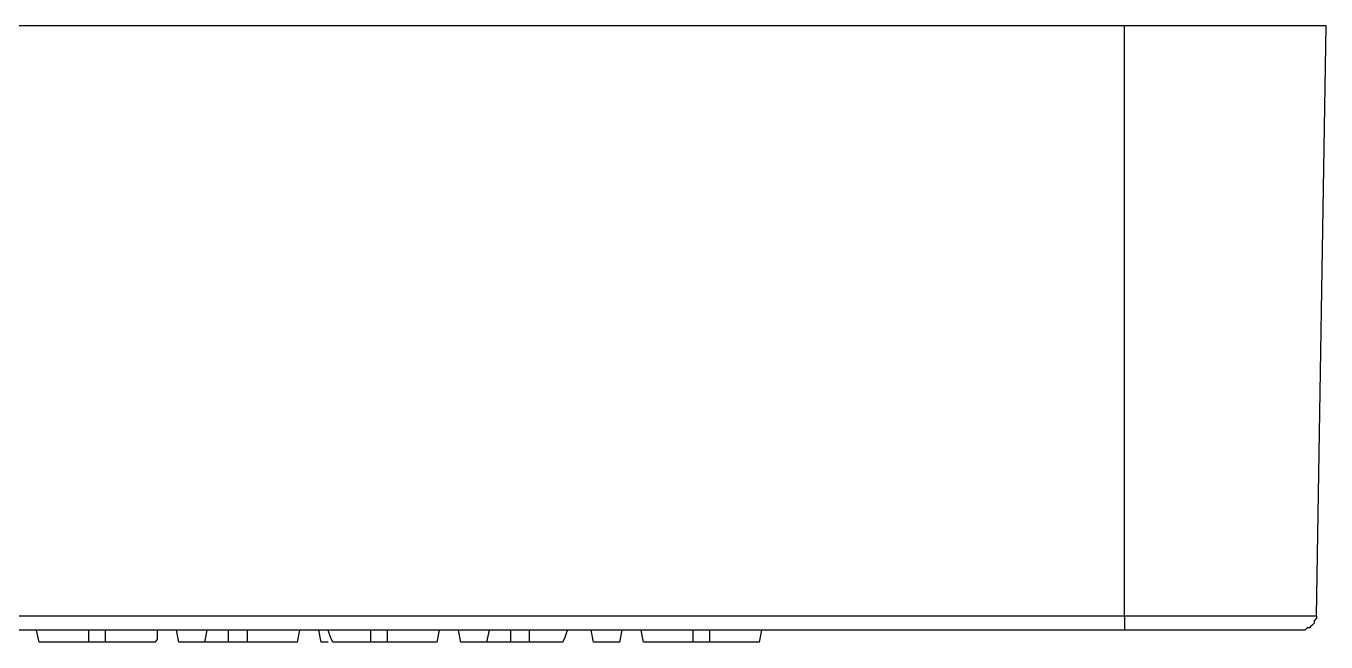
# Model space of a CAD drawing. Header units: centimetres. Extents: x -8.4 to 3.7, y -7.8 to 8.
# Drawn here: x -1.773 to 0.162, y -7.501 to -6.584 of the extents above; entities that cross this region are included whole.
import ezdxf

# ---------------------------------------------------------------- set-up
doc = ezdxf.new("R2010")
doc.units = ezdxf.units.CM
doc.header["$MEASUREMENT"] = 0
doc.layers.add('Layer 1', color=7, linetype='Continuous')

msp = doc.modelspace()

# ---------------------------------------------------------------- linework, layer by layer
at = {"layer": 'Layer 1', "lineweight": 25}
for points in [[(-0.13759, -6.58389), (-0.13759, -6.58389), (-8.05745, -6.58389), (-8.05745, -6.58389)], [(-0.13759, -7.46231), (-0.13759, -7.46231), (-0.13759, -6.58389), (-0.13759, -6.58389)], [(0.14816, -7.46231), (0.14816, -7.46231), (0.16227, -6.58389), (0.16227, -6.58389)], [(-8.05745, -7.46231), (-8.05745, -7.46231), (-0.13759, -7.46231), (-0.13759, -7.46231)], [(-0.13759, -7.48348), (-0.13759, -7.48348), (-8.05745, -7.48348), (-8.05745, -7.48348)], [(-1.75331, -7.50112), (-1.75331, -7.50112), (-1.75684, -7.48348), (-1.75684, -7.48348)], [(-1.75331, -7.50112), (-1.75331, -7.50112), (-1.75684, -7.48348), (-1.75684, -7.48348)], [(-1.67923, -7.50112), (-1.67923, -7.50112), (-1.67923, -7.48348), (-1.67923, -7.48348)], [(-1.65453, -7.50112), (-1.65453, -7.50112), (-1.65453, -7.48348), (-1.65453, -7.48348)], [(-1.54517, -7.50112), (-1.54517, -7.50112), (-1.5487, -7.48348), (-1.5487, -7.48348)], [(-1.50637, -7.50112), (-1.50637, -7.50112), (-1.50284, -7.48348), (-1.50284, -7.48348)], [(-1.47109, -7.50112), (-1.47109, -7.50112), (-1.47109, -7.48348), (-1.47109, -7.48348)], [(-1.44287, -7.50112), (-1.44287, -7.50112), (-1.44287, -7.48348), (-1.44287, -7.48348)], [(-1.36878, -7.50112), (-1.36878, -7.50112), (-1.36525, -7.48348), (-1.36525, -7.48348)], [(-1.3335, -7.50112), (-1.3335, -7.50112), (-1.33703, -7.48348), (-1.33703, -7.48348)], [(-1.3335, -7.50112), (-1.3335, -7.50112), (-1.33703, -7.48348), (-1.33703, -7.48348)], [(-1.25942, -7.50112), (-1.25942, -7.50112), (-1.25942, -7.48348), (-1.25942, -7.48348)], [(-1.23473, -7.50112), (-1.23473, -7.50112), (-1.23473, -7.48348), (-1.23473, -7.48348)], [(-1.16064, -7.50112), (-1.16064, -7.50112), (-1.15712, -7.48348), (-1.15712, -7.48348)], [(-1.16064, -7.50112), (-1.16064, -7.50112), (-1.15712, -7.48348), (-1.15712, -7.48348)], [(-1.12537, -7.50112), (-1.12537, -7.50112), (-1.12889, -7.48348), (-1.12889, -7.48348)], [(-1.08656, -7.50112), (-1.08656, -7.50112), (-1.08303, -7.48348), (-1.08303, -7.48348)], [(-1.05128, -7.50112), (-1.05128, -7.50112), (-1.05128, -7.48348), (-1.05128, -7.48348)], [(-1.02306, -7.50112), (-1.02306, -7.50112), (-1.02306, -7.48348), (-1.02306, -7.48348)], [(-0.92781, -7.50112), (-0.92781, -7.50112), (-0.93134, -7.48348), (-0.93134, -7.48348)], [(-0.889, -7.50112), (-0.889, -7.50112), (-0.88548, -7.48348), (-0.88548, -7.48348)], [(-0.85373, -7.50112), (-0.85373, -7.50112), (-0.85725, -7.48348), (-0.85725, -7.48348)], [(-0.77964, -7.50112), (-0.77964, -7.50112), (-0.77964, -7.48348), (-0.77964, -7.48348)], [(-0.75495, -7.50112), (-0.75495, -7.50112), (-0.75495, -7.48348), (-0.75495, -7.48348)], [(-0.68087, -7.50112), (-0.68087, -7.50112), (-0.67734, -7.48348), (-0.67734, -7.48348)], [(-0.68087, -7.50112), (-0.68087, -7.50112), (-0.67734, -7.48348), (-0.67734, -7.48348)], [(-1.65453, -7.50112), (-1.65453, -7.50112), (-1.67923, -7.50112), (-1.67923, -7.50112)], [(-1.50637, -7.50112), (-1.50637, -7.50112), (-1.54517, -7.50112), (-1.54517, -7.50112)], [(-1.44287, -7.50112), (-1.44287, -7.50112), (-1.47109, -7.50112), (-1.47109, -7.50112)], [(-1.23473, -7.50112), (-1.23473, -7.50112), (-1.25942, -7.50112), (-1.25942, -7.50112)], [(-1.08656, -7.50112), (-1.08656, -7.50112), (-1.12537, -7.50112), (-1.12537, -7.50112)], [(-1.02306, -7.50112), (-1.02306, -7.50112), (-1.05128, -7.50112), (-1.05128, -7.50112)], [(-0.889, -7.50112), (-0.889, -7.50112), (-0.92781, -7.50112), (-0.92781, -7.50112)], [(-0.75495, -7.50112), (-0.75495, -7.50112), (-0.77964, -7.50112), (-0.77964, -7.50112)]]:
    msp.add_open_spline(points, degree=3, dxfattribs=at)
for points, knots in [([(0.16227, -6.58389), (0.16227, -6.58389), (0.15875, -6.58389), (0.15875, -6.58389), (0.15875, -6.58389), (0.15875, -6.58389), (0.14111, -6.58389), (0.14111, -6.58389), (0.14111, -6.58389), (0.14111, -6.58389), (0.11289, -6.58389), (0.11289, -6.58389), (0.11289, -6.58389), (0.11289, -6.58389), (0.07408, -6.58389), (0.07408, -6.58389), (0.07408, -6.58389), (0.07408, -6.58389), (0.03175, -6.58389), (0.03175, -6.58389), (0.03175, -6.58389), (0.03175, -6.58389), (-0.02117, -6.58389), (-0.02117, -6.58389), (-0.02117, -6.58389), (-0.02117, -6.58389), (-0.07762, -6.58389), (-0.07762, -6.58389), (-0.07762, -6.58389), (-0.07762, -6.58389), (-0.13759, -6.58389), (-0.13759, -6.58389)], [0, 0, 0, 0, 0.1111111, 0.1111111, 0.1111111, 0.1111111, 0.2222222, 0.2222222, 0.2222222, 0.2222222, 0.3333333, 0.3333333, 0.3333333, 0.3333333, 0.4444444, 0.4444444, 0.4444444, 0.4444445, 0.5555556, 0.5555556, 0.5555556, 0.5555556, 0.6666667, 0.6666667, 0.6666667, 0.6666667, 0.7777778, 0.7777778, 0.7777778, 0.7777778, 1, 1, 1, 1]), ([(-0.13759, -7.46231), (-0.13759, -7.46231), (-0.08114, -7.46231), (-0.08114, -7.46231), (-0.08114, -7.46231), (-0.08114, -7.46231), (-0.02823, -7.46231), (-0.02823, -7.46231), (-0.02823, -7.46231), (-0.02823, -7.46231), (0.02116, -7.46231), (0.02116, -7.46231), (0.02116, -7.46231), (0.02116, -7.46231), (0.0635, -7.46231), (0.0635, -7.46231), (0.0635, -7.46231), (0.0635, -7.46231), (0.09877, -7.46231), (0.09877, -7.46231), (0.09877, -7.46231), (0.09877, -7.46231), (0.127, -7.46231), (0.127, -7.46231), (0.127, -7.46231), (0.127, -7.46231), (0.14111, -7.46231), (0.14111, -7.46231), (0.14111, -7.46231), (0.14111, -7.46231), (0.14816, -7.46231), (0.14816, -7.46231)], [0, 0, 0, 0, 0.1111111, 0.1111111, 0.1111111, 0.1111111, 0.2222222, 0.2222222, 0.2222222, 0.2222222, 0.3333333, 0.3333333, 0.3333333, 0.3333333, 0.4444444, 0.4444444, 0.4444444, 0.4444445, 0.5555556, 0.5555556, 0.5555556, 0.5555556, 0.6666667, 0.6666667, 0.6666667, 0.6666667, 0.7777778, 0.7777778, 0.7777778, 0.7777778, 1, 1, 1, 1]), ([(-0.13759, -7.46231), (-0.13759, -7.46231), (-0.13759, -7.46584), (-0.13759, -7.46584), (-0.13759, -7.46584), (-0.13759, -7.46584), (-0.13759, -7.46937), (-0.13759, -7.46937), (-0.13759, -7.46937), (-0.13759, -7.46937), (-0.13759, -7.47289), (-0.13759, -7.47289), (-0.13759, -7.47289), (-0.13759, -7.47289), (-0.13759, -7.47642), (-0.13759, -7.47642), (-0.13759, -7.47642), (-0.13759, -7.47642), (-0.13759, -7.47995), (-0.13759, -7.47995), (-0.13759, -7.47995), (-0.13759, -7.47995), (-0.13759, -7.48348), (-0.13759, -7.48348)], [0, 0, 0, 0, 0.1428571, 0.1428571, 0.1428571, 0.1428572, 0.2857143, 0.2857143, 0.2857143, 0.2857143, 0.4285714, 0.4285714, 0.4285714, 0.4285714, 0.5714286, 0.5714286, 0.5714286, 0.5714286, 0.7142857, 0.7142857, 0.7142857, 0.7142857, 1, 1, 1, 1]), ([(0.14816, -7.46231), (0.14816, -7.46231), (0.14816, -7.46584), (0.14816, -7.46584), (0.14816, -7.46584), (0.14816, -7.46584), (0.14463, -7.46937), (0.14463, -7.46937), (0.14463, -7.46937), (0.14463, -7.46937), (0.14463, -7.47289), (0.14463, -7.47289), (0.14463, -7.47289), (0.14463, -7.47289), (0.14111, -7.47642), (0.14111, -7.47642), (0.14111, -7.47642), (0.14111, -7.47642), (0.13758, -7.47995), (0.13758, -7.47995), (0.13758, -7.47995), (0.13758, -7.47995), (0.13405, -7.47995), (0.13405, -7.47995), (0.13405, -7.47995), (0.13405, -7.47995), (0.13052, -7.48348), (0.13052, -7.48348), (0.13052, -7.48348), (0.13052, -7.48348), (0.127, -7.48348), (0.127, -7.48348)], [0, 0, 0, 0, 0.1111111, 0.1111111, 0.1111111, 0.1111111, 0.2222222, 0.2222222, 0.2222222, 0.2222222, 0.3333333, 0.3333333, 0.3333333, 0.3333333, 0.4444444, 0.4444444, 0.4444444, 0.4444445, 0.5555556, 0.5555556, 0.5555556, 0.5555556, 0.6666667, 0.6666667, 0.6666667, 0.6666667, 0.7777778, 0.7777778, 0.7777778, 0.7777778, 1, 1, 1, 1]), ([(-1.58045, -7.50112), (-1.58045, -7.50112), (-1.57692, -7.49759), (-1.57692, -7.49759), (-1.57692, -7.49759), (-1.57692, -7.49759), (-1.57692, -7.49053), (-1.57692, -7.49053), (-1.57692, -7.49053), (-1.57692, -7.49053), (-1.57692, -7.48348), (-1.57692, -7.48348)], [0, 0, 0, 0, 0.25, 0.25, 0.25, 0.25, 0.5, 0.5, 0.5, 0.5, 1, 1, 1, 1]), ([(-1.31587, -7.50112), (-1.31587, -7.50112), (-1.31939, -7.49406), (-1.31939, -7.49406), (-1.31939, -7.49406), (-1.31939, -7.49406), (-1.32292, -7.48348), (-1.32292, -7.48348)], [0, 0, 0, 0, 0.3333333, 0.3333333, 0.3333333, 0.3333333, 1, 1, 1, 1]), ([(-0.97367, -7.50112), (-0.97367, -7.50112), (-0.97014, -7.49406), (-0.97014, -7.49406), (-0.97014, -7.49406), (-0.97014, -7.49406), (-0.96662, -7.48348), (-0.96662, -7.48348)], [0, 0, 0, 0, 0.3333333, 0.3333333, 0.3333333, 0.3333333, 1, 1, 1, 1]), ([(0.127, -7.48348), (0.127, -7.48348), (0.12347, -7.48348), (0.12347, -7.48348), (0.12347, -7.48348), (0.12347, -7.48348), (0.10936, -7.48348), (0.10936, -7.48348), (0.10936, -7.48348), (0.10936, -7.48348), (0.08466, -7.48348), (0.08466, -7.48348), (0.08466, -7.48348), (0.08466, -7.48348), (0.04938, -7.48348), (0.04938, -7.48348), (0.04938, -7.48348), (0.04938, -7.48348), (0.01058, -7.48348), (0.01058, -7.48348), (0.01058, -7.48348), (0.01058, -7.48348), (-0.03528, -7.48348), (-0.03528, -7.48348), (-0.03528, -7.48348), (-0.03528, -7.48348), (-0.08467, -7.48348), (-0.08467, -7.48348), (-0.08467, -7.48348), (-0.08467, -7.48348), (-0.13759, -7.48348), (-0.13759, -7.48348)], [0, 0, 0, 0, 0.1111111, 0.1111111, 0.1111111, 0.1111111, 0.2222222, 0.2222222, 0.2222222, 0.2222222, 0.3333333, 0.3333333, 0.3333333, 0.3333333, 0.4444444, 0.4444444, 0.4444444, 0.4444445, 0.5555556, 0.5555556, 0.5555556, 0.5555556, 0.6666667, 0.6666667, 0.6666667, 0.6666667, 0.7777778, 0.7777778, 0.7777778, 0.7777778, 1, 1, 1, 1]), ([(-1.67923, -7.50112), (-1.67923, -7.50112), (-1.70392, -7.50112), (-1.70392, -7.50112), (-1.70392, -7.50112), (-1.70392, -7.50112), (-1.72862, -7.50112), (-1.72862, -7.50112), (-1.72862, -7.50112), (-1.72862, -7.50112), (-1.74625, -7.50112), (-1.74625, -7.50112), (-1.74625, -7.50112), (-1.74625, -7.50112), (-1.75331, -7.50112), (-1.75331, -7.50112)], [0, 0, 0, 0, 0.2, 0.2, 0.2, 0.2, 0.4, 0.4, 0.4, 0.4, 0.6, 0.6, 0.6, 0.6, 1, 1, 1, 1]), ([(-1.58045, -7.50112), (-1.58045, -7.50112), (-1.58398, -7.50112), (-1.58398, -7.50112), (-1.58398, -7.50112), (-1.58398, -7.50112), (-1.59809, -7.50112), (-1.59809, -7.50112), (-1.59809, -7.50112), (-1.59809, -7.50112), (-1.6122, -7.50112), (-1.6122, -7.50112), (-1.6122, -7.50112), (-1.6122, -7.50112), (-1.64042, -7.50112), (-1.64042, -7.50112), (-1.64042, -7.50112), (-1.64042, -7.50112), (-1.65453, -7.50112), (-1.65453, -7.50112)], [0, 0, 0, 0, 0.1666667, 0.1666667, 0.1666667, 0.1666667, 0.3333333, 0.3333333, 0.3333333, 0.3333333, 0.5, 0.5, 0.5, 0.5, 0.6666667, 0.6666667, 0.6666667, 0.6666667, 1, 1, 1, 1]), ([(-1.47109, -7.50112), (-1.47109, -7.50112), (-1.48167, -7.50112), (-1.48167, -7.50112), (-1.48167, -7.50112), (-1.48167, -7.50112), (-1.49578, -7.50112), (-1.49578, -7.50112), (-1.49578, -7.50112), (-1.49578, -7.50112), (-1.50637, -7.50112), (-1.50637, -7.50112)], [0, 0, 0, 0, 0.25, 0.25, 0.25, 0.25, 0.5, 0.5, 0.5, 0.5, 1, 1, 1, 1]), ([(-1.36878, -7.50112), (-1.36878, -7.50112), (-1.37231, -7.50112), (-1.37231, -7.50112), (-1.37231, -7.50112), (-1.37231, -7.50112), (-1.38289, -7.50112), (-1.38289, -7.50112), (-1.38289, -7.50112), (-1.38289, -7.50112), (-1.40053, -7.50112), (-1.40053, -7.50112), (-1.40053, -7.50112), (-1.40053, -7.50112), (-1.41817, -7.50112), (-1.41817, -7.50112), (-1.41817, -7.50112), (-1.41817, -7.50112), (-1.44287, -7.50112), (-1.44287, -7.50112)], [0, 0, 0, 0, 0.1666667, 0.1666667, 0.1666667, 0.1666667, 0.3333333, 0.3333333, 0.3333333, 0.3333333, 0.5, 0.5, 0.5, 0.5, 0.6666667, 0.6666667, 0.6666667, 0.6666667, 1, 1, 1, 1]), ([(-1.32292, -7.50112), (-1.32292, -7.50112), (-1.32645, -7.50112), (-1.32645, -7.50112), (-1.32645, -7.50112), (-1.32645, -7.50112), (-1.3335, -7.50112), (-1.3335, -7.50112)], [0, 0, 0, 0, 0.3333333, 0.3333333, 0.3333333, 0.3333333, 1, 1, 1, 1]), ([(-1.25942, -7.50112), (-1.25942, -7.50112), (-1.28412, -7.50112), (-1.28412, -7.50112), (-1.28412, -7.50112), (-1.28412, -7.50112), (-1.30881, -7.50112), (-1.30881, -7.50112), (-1.30881, -7.50112), (-1.30881, -7.50112), (-1.31587, -7.50112), (-1.31587, -7.50112)], [0, 0, 0, 0, 0.25, 0.25, 0.25, 0.25, 0.5, 0.5, 0.5, 0.5, 1, 1, 1, 1]), ([(-1.16064, -7.50112), (-1.16064, -7.50112), (-1.16417, -7.50112), (-1.16417, -7.50112), (-1.16417, -7.50112), (-1.16417, -7.50112), (-1.17475, -7.50112), (-1.17475, -7.50112), (-1.17475, -7.50112), (-1.17475, -7.50112), (-1.18887, -7.50112), (-1.18887, -7.50112), (-1.18887, -7.50112), (-1.18887, -7.50112), (-1.21003, -7.50112), (-1.21003, -7.50112), (-1.21003, -7.50112), (-1.21003, -7.50112), (-1.23473, -7.50112), (-1.23473, -7.50112)], [0, 0, 0, 0, 0.1666667, 0.1666667, 0.1666667, 0.1666667, 0.3333333, 0.3333333, 0.3333333, 0.3333333, 0.5, 0.5, 0.5, 0.5, 0.6666667, 0.6666667, 0.6666667, 0.6666667, 1, 1, 1, 1]), ([(-1.05128, -7.50112), (-1.05128, -7.50112), (-1.06187, -7.50112), (-1.06187, -7.50112), (-1.06187, -7.50112), (-1.06187, -7.50112), (-1.07598, -7.50112), (-1.07598, -7.50112), (-1.07598, -7.50112), (-1.07598, -7.50112), (-1.08656, -7.50112), (-1.08656, -7.50112)], [0, 0, 0, 0, 0.25, 0.25, 0.25, 0.25, 0.5, 0.5, 0.5, 0.5, 1, 1, 1, 1]), ([(-0.97367, -7.50112), (-0.97367, -7.50112), (-0.99131, -7.50112), (-0.99131, -7.50112), (-0.99131, -7.50112), (-0.99131, -7.50112), (-1.016, -7.50112), (-1.016, -7.50112), (-1.016, -7.50112), (-1.016, -7.50112), (-1.02306, -7.50112), (-1.02306, -7.50112)], [0, 0, 0, 0, 0.25, 0.25, 0.25, 0.25, 0.5, 0.5, 0.5, 0.5, 1, 1, 1, 1]), ([(-0.77964, -7.50112), (-0.77964, -7.50112), (-0.80434, -7.50112), (-0.80434, -7.50112), (-0.80434, -7.50112), (-0.80434, -7.50112), (-0.82903, -7.50112), (-0.82903, -7.50112), (-0.82903, -7.50112), (-0.82903, -7.50112), (-0.84314, -7.50112), (-0.84314, -7.50112), (-0.84314, -7.50112), (-0.84314, -7.50112), (-0.85373, -7.50112), (-0.85373, -7.50112)], [0, 0, 0, 0, 0.2, 0.2, 0.2, 0.2, 0.4, 0.4, 0.4, 0.4, 0.6, 0.6, 0.6, 0.6, 1, 1, 1, 1]), ([(-0.68087, -7.50112), (-0.68087, -7.50112), (-0.68439, -7.50112), (-0.68439, -7.50112), (-0.68439, -7.50112), (-0.68439, -7.50112), (-0.69498, -7.50112), (-0.69498, -7.50112), (-0.69498, -7.50112), (-0.69498, -7.50112), (-0.71262, -7.50112), (-0.71262, -7.50112), (-0.71262, -7.50112), (-0.71262, -7.50112), (-0.73025, -7.50112), (-0.73025, -7.50112), (-0.73025, -7.50112), (-0.73025, -7.50112), (-0.75495, -7.50112), (-0.75495, -7.50112)], [0, 0, 0, 0, 0.1666667, 0.1666667, 0.1666667, 0.1666667, 0.3333333, 0.3333333, 0.3333333, 0.3333333, 0.5, 0.5, 0.5, 0.5, 0.6666667, 0.6666667, 0.6666667, 0.6666667, 1, 1, 1, 1])]:
    msp.add_open_spline(points, degree=3, knots=knots, dxfattribs=at)

doc.saveas('drawing.dxf')
